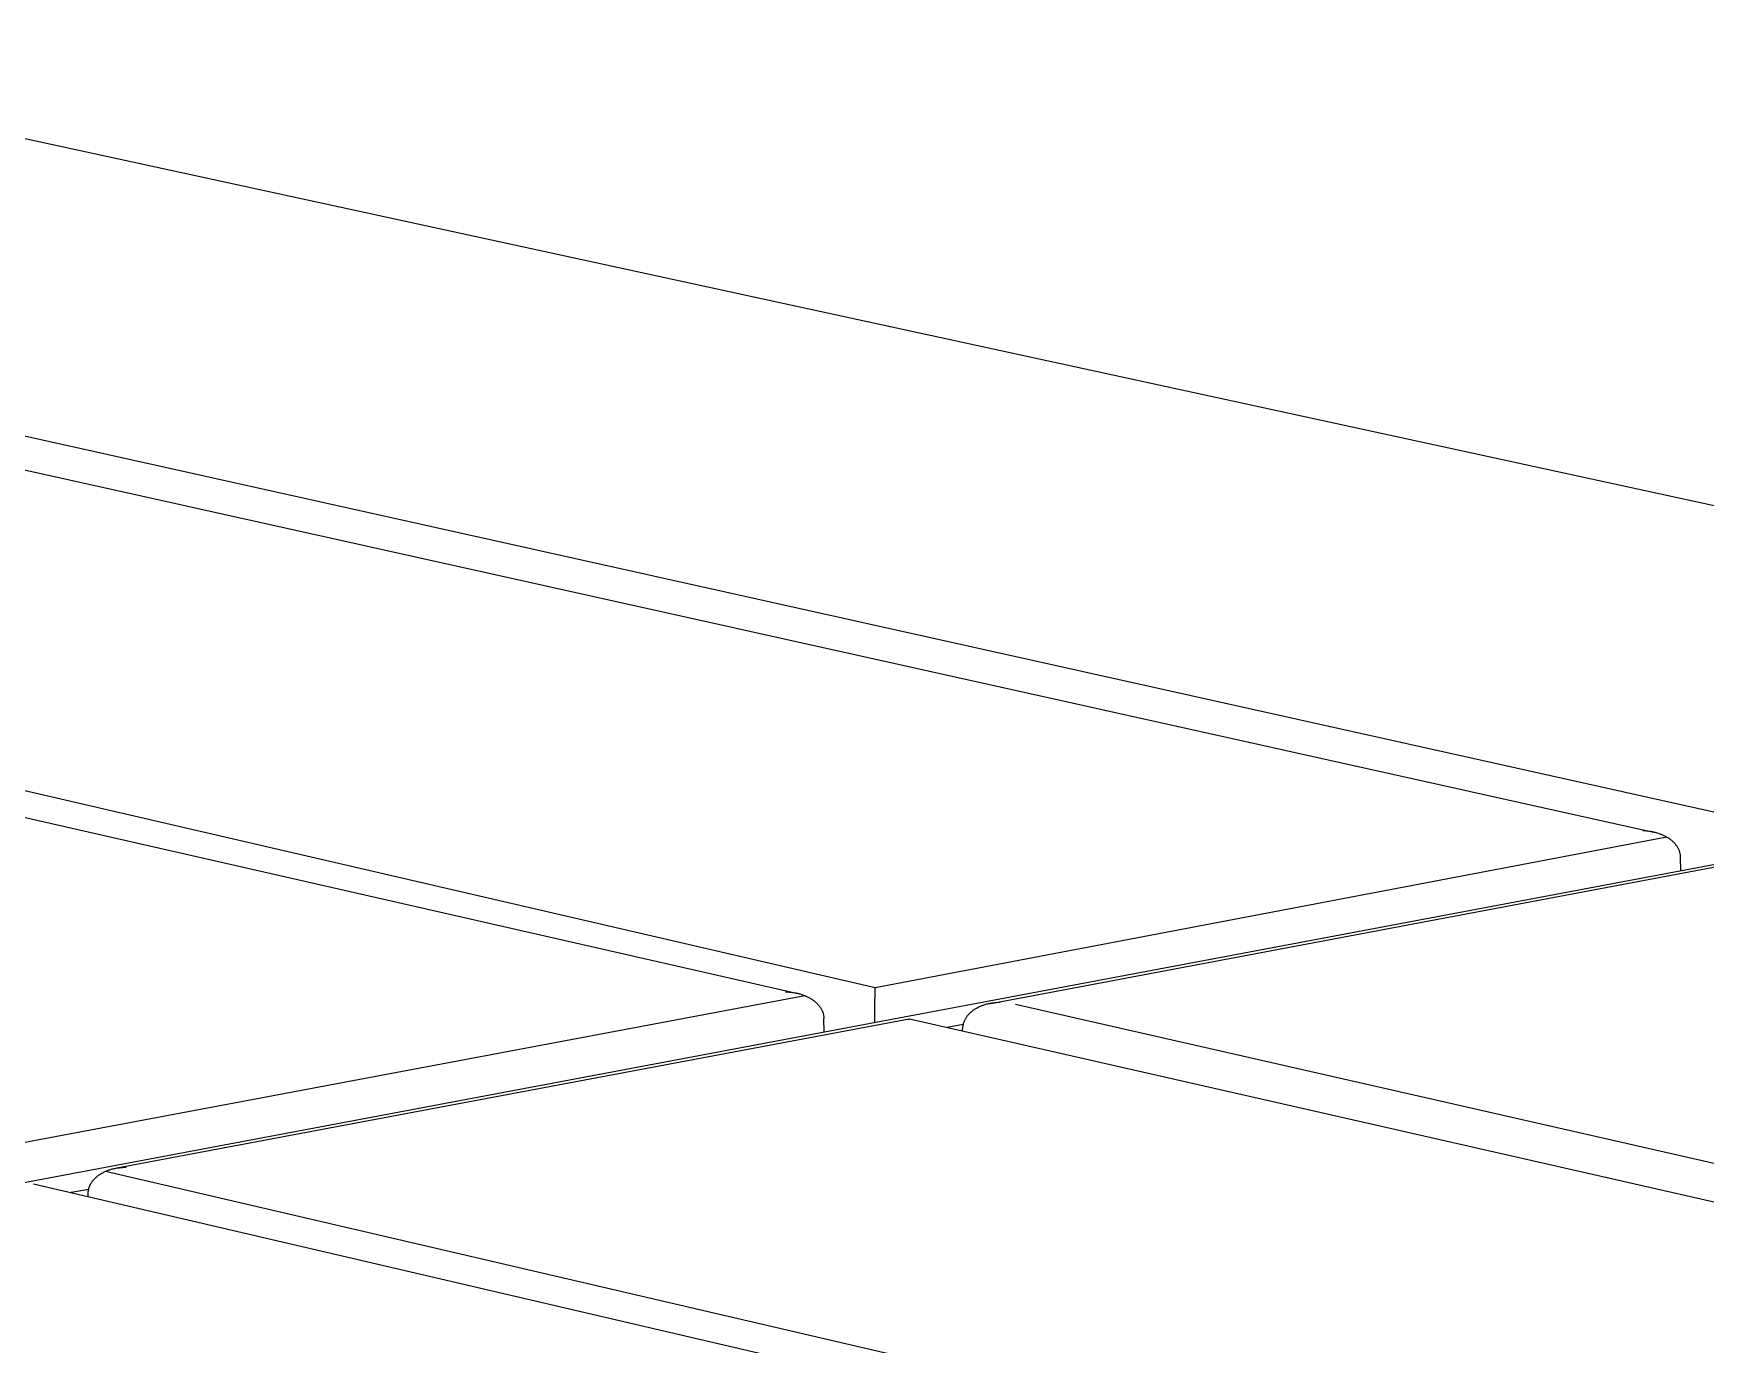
# Model space of a CAD drawing. Header units: millimetres. Extents: x 1422 to 6060, y -58 to 3182.
# Drawn here: x 2155.5 to 2273.7, y 1322.2 to 1414.8 of the extents above; entities that cross this region are included whole.
import ezdxf

# ---------------------------------------------------------------- set-up
doc = ezdxf.new("R2010")
doc.units = ezdxf.units.MM
doc.header["$MEASUREMENT"] = 0
doc.layers.add('Domyślny', color=7, linetype='Continuous', true_color=0x000000)
doc.layers.add('Utwórz2D linie widoczne', color=7, linetype='Continuous', true_color=0x000000)

msp = doc.modelspace()

# ---------------------------------------------------------------- linework, layer by layer
at = {"layer": 'Domyślny'}
for p, q in [((2275.52, 1359.49), (2058.74, 1407.7)), ((2215, 1347.36), (1998.88, 1397.38)), ((2270.93, 1358), (2215, 1347.36))]:
    msp.add_line(p, q, dxfattribs=at)
at = {"layer": 'Utwórz2D linie widoczne'}
for p, q in [((2120.77, 1414.77), (2318.93, 1371.73)), ((2052.54, 1406.69), (2269.98, 1358.36)), ((1992.56, 1396.34), (2209.43, 1346.99)), ((2318.61, 1364.4), (2103.48, 1323.91)), ((2269.35, 1358.44), (2269.22, 1358.44)), ((2269.48, 1358.43), (2269.35, 1358.44)), ((2269.61, 1358.42), (2269.48, 1358.43)), ((2269.74, 1358.4), (2269.61, 1358.42)), ((2269.8, 1358.39), (2269.74, 1358.4)), ((2269.86, 1358.38), (2269.8, 1358.39)), ((2269.93, 1358.37), (2269.86, 1358.38)), ((2269.99, 1358.36), (2269.93, 1358.37)), ((2270.05, 1358.34), (2269.99, 1358.36)), ((2270.12, 1358.33), (2270.05, 1358.34)), ((2270.18, 1358.31), (2270.12, 1358.33)), ((2270.24, 1358.29), (2270.18, 1358.31)), ((2270.35, 1358.26), (2270.24, 1358.29)), ((2270.41, 1358.24), (2270.35, 1358.26)), ((2270.47, 1358.22), (2270.41, 1358.24)), ((2270.52, 1358.2), (2270.47, 1358.22)), ((2270.58, 1358.17), (2270.52, 1358.2)), ((2270.63, 1358.15), (2270.58, 1358.17)), ((2270.69, 1358.13), (2270.63, 1358.15)), ((2270.74, 1358.1), (2270.69, 1358.13)), ((2270.79, 1358.07), (2270.74, 1358.1)), ((2270.84, 1358.05), (2270.79, 1358.07)), ((2270.9, 1358.02), (2270.84, 1358.05)), ((2270.95, 1357.99), (2270.9, 1358.02)), ((2271, 1357.96), (2270.95, 1357.99)), ((2271.05, 1357.93), (2271, 1357.96)), ((2271.1, 1357.89), (2271.05, 1357.93)), ((2271.14, 1357.86), (2271.1, 1357.89)), ((2271.18, 1357.83), (2271.14, 1357.86)), ((2271.23, 1357.8), (2271.18, 1357.83)), ((2271.27, 1357.76), (2271.23, 1357.8)), ((2271.31, 1357.73), (2271.27, 1357.76)), ((2271.35, 1357.69), (2271.31, 1357.73)), ((2271.39, 1357.66), (2271.35, 1357.69)), ((2271.43, 1357.62), (2271.39, 1357.66)), ((2271.46, 1357.58), (2271.43, 1357.62)), ((2271.5, 1357.54), (2271.46, 1357.58)), ((2271.53, 1357.5), (2271.5, 1357.54)), ((2271.56, 1357.46), (2271.53, 1357.5)), ((2271.59, 1357.42), (2271.56, 1357.46)), ((2271.62, 1357.38), (2271.59, 1357.42)), ((2271.65, 1357.34), (2271.62, 1357.38)), ((2271.68, 1357.3), (2271.65, 1357.34)), ((2223.17, 1346.26), (2277.96, 1356.58)), ((2271.7, 1357.26), (2271.68, 1357.3)), ((2271.73, 1357.21), (2271.7, 1357.26)), ((2271.75, 1357.17), (2271.73, 1357.21)), ((2271.77, 1357.13), (2271.75, 1357.17)), ((2271.79, 1357.08), (2271.77, 1357.13)), ((2271.81, 1357.04), (2271.79, 1357.08)), ((2271.82, 1356.99), (2271.81, 1357.04)), ((2271.83, 1356.97), (2271.82, 1356.99)), ((2271.84, 1356.95), (2271.83, 1356.97)), ((2271.85, 1356.9), (2271.84, 1356.95)), ((2271.86, 1356.86), (2271.85, 1356.9)), ((2271.87, 1356.81), (2271.86, 1356.86)), ((2271.88, 1356.77), (2271.87, 1356.81)), ((2271.88, 1356.72), (2271.88, 1356.77)), ((2271.89, 1356.7), (2271.88, 1356.72)), ((2271.89, 1356.68), (2271.89, 1356.7)), ((2271.89, 1356.65), (2271.89, 1356.68)), ((2271.89, 1356.63), (2271.89, 1356.65)), ((2271.89, 1356.61), (2271.89, 1356.63)), ((2271.89, 1356.58), (2271.89, 1356.61)), ((2271.9, 1355.61), (2271.89, 1356.58)), ((2153.17, 1336.14), (2210.02, 1346.81)), ((2208.66, 1347.07), (2208.79, 1347.07)), ((2208.79, 1347.07), (2208.92, 1347.06)), ((2208.92, 1347.06), (2209.05, 1347.05)), ((2209.05, 1347.05), (2209.18, 1347.04)), ((2209.18, 1347.04), (2209.31, 1347.02)), ((2209.31, 1347.02), (2209.38, 1347)), ((2209.38, 1347), (2209.44, 1346.99)), ((2209.44, 1346.99), (2209.51, 1346.98)), ((2209.51, 1346.98), (2209.57, 1346.96)), ((2209.57, 1346.96), (2209.63, 1346.94)), ((2209.63, 1346.94), (2209.69, 1346.93)), ((2209.69, 1346.93), (2209.81, 1346.89)), ((2209.81, 1346.89), (2209.87, 1346.87)), ((2209.87, 1346.87), (2209.92, 1346.85)), ((2209.92, 1346.85), (2209.98, 1346.83)), ((2209.98, 1346.83), (2210.03, 1346.81)), ((2210.03, 1346.81), (2210.09, 1346.78)), ((2210.09, 1346.78), (2210.14, 1346.76)), ((2210.14, 1346.76), (2210.2, 1346.73)), ((2210.2, 1346.73), (2210.25, 1346.71)), ((2210.25, 1346.71), (2210.31, 1346.68)), ((2210.31, 1346.68), (2210.36, 1346.65)), ((2214.97, 1345.88), (2215, 1347.36)), ((2210.36, 1346.65), (2210.41, 1346.62)), ((2210.41, 1346.62), (2210.46, 1346.59)), ((2210.46, 1346.59), (2210.51, 1346.56)), ((2210.51, 1346.56), (2210.56, 1346.52)), ((2210.56, 1346.52), (2210.61, 1346.49)), ((2210.61, 1346.49), (2210.65, 1346.46)), ((2210.65, 1346.46), (2210.69, 1346.43)), ((2210.69, 1346.43), (2210.73, 1346.39)), ((2210.73, 1346.39), (2210.78, 1346.36)), ((2210.78, 1346.36), (2210.82, 1346.32)), ((2210.82, 1346.32), (2210.86, 1346.28)), ((2210.86, 1346.28), (2210.89, 1346.25)), ((2210.89, 1346.25), (2210.93, 1346.21)), ((2210.93, 1346.21), (2210.97, 1346.17)), ((2210.97, 1346.17), (2211, 1346.13)), ((2211, 1346.13), (2211.03, 1346.09)), ((2211.03, 1346.09), (2211.06, 1346.05)), ((2211.06, 1346.05), (2211.09, 1346.01)), ((2211.09, 1346.01), (2211.12, 1345.97)), ((2211.12, 1345.97), (2211.15, 1345.92)), ((2211.15, 1345.92), (2211.18, 1345.88)), ((2211.18, 1345.88), (2211.2, 1345.84)), ((2211.2, 1345.84), (2211.22, 1345.79)), ((2211.22, 1345.79), (2211.24, 1345.75)), ((2211.24, 1345.75), (2211.26, 1345.7)), ((2211.26, 1345.7), (2211.28, 1345.66)), ((2211.28, 1345.66), (2211.3, 1345.61)), ((2211.3, 1345.61), (2211.31, 1345.59)), ((2211.31, 1345.59), (2211.31, 1345.57)), ((2211.31, 1345.57), (2211.33, 1345.52)), ((2211.33, 1345.52), (2211.34, 1345.48)), ((2214.98, 1344.9), (2214.97, 1345.88)), ((2221.61, 1345.51), (2221.58, 1345.47)), ((2221.65, 1345.55), (2221.61, 1345.51)), ((2221.69, 1345.58), (2221.65, 1345.55)), ((2221.73, 1345.62), (2221.69, 1345.58)), ((2221.77, 1345.65), (2221.73, 1345.62)), ((2221.81, 1345.69), (2221.77, 1345.65)), ((2221.85, 1345.72), (2221.81, 1345.69)), ((2221.9, 1345.75), (2221.85, 1345.72)), ((2221.94, 1345.78), (2221.9, 1345.75)), ((2221.99, 1345.81), (2221.94, 1345.78)), ((2222.04, 1345.85), (2221.99, 1345.81)), ((2222.09, 1345.88), (2222.04, 1345.85)), ((2222.14, 1345.91), (2222.09, 1345.88)), ((2222.19, 1345.94), (2222.14, 1345.91)), ((2222.24, 1345.96), (2222.19, 1345.94)), ((2222.3, 1345.99), (2222.24, 1345.96)), ((2222.35, 1346.02), (2222.3, 1345.99)), ((2222.4, 1346.04), (2222.35, 1346.02)), ((2222.46, 1346.06), (2222.4, 1346.04)), ((2222.51, 1346.08), (2222.46, 1346.06)), ((2222.57, 1346.11), (2222.51, 1346.08)), ((2222.63, 1346.12), (2222.57, 1346.11)), ((2222.68, 1346.14), (2222.63, 1346.12)), ((2222.74, 1346.16), (2222.68, 1346.14)), ((2222.79, 1346.18), (2222.74, 1346.16)), ((2222.86, 1346.2), (2222.79, 1346.18)), ((2222.92, 1346.21), (2222.86, 1346.2)), ((2222.98, 1346.23), (2222.92, 1346.21)), ((2223.05, 1346.24), (2222.98, 1346.23)), ((2223.11, 1346.25), (2223.05, 1346.24)), ((2223.17, 1346.26), (2223.11, 1346.25)), ((2223.24, 1346.27), (2223.17, 1346.26)), ((2223.3, 1346.28), (2223.24, 1346.27)), ((2223.37, 1346.29), (2223.3, 1346.28)), ((2223.43, 1346.3), (2223.37, 1346.29)), ((2223.56, 1346.31), (2223.43, 1346.3)), ((2223.69, 1346.32), (2223.56, 1346.31)), ((2223.82, 1346.32), (2223.69, 1346.32)), ((2462.9, 1292.05), (2224.91, 1346.18)), ((2161.41, 1334.64), (2217.4, 1345.18)), ((2211.34, 1345.48), (2211.35, 1345.43)), ((2211.35, 1345.43), (2211.35, 1345.39)), ((2211.35, 1345.39), (2211.36, 1345.34)), ((2211.36, 1345.34), (2211.36, 1345.32)), ((2211.36, 1345.32), (2211.37, 1345.29)), ((2211.37, 1345.29), (2211.37, 1345.27)), ((2211.37, 1345.27), (2211.37, 1345.25)), ((2211.37, 1345.25), (2211.37, 1345.23)), ((2211.37, 1345.23), (2211.37, 1345.2)), ((2211.39, 1344.22), (2211.37, 1345.2)), ((2217.41, 1345.18), (2217.35, 1345.1)), ((2217.41, 1345.18), (2457.19, 1290.62)), ((2221.2, 1344.78), (2220.09, 1344.57)), ((2221.18, 1344.6), (2221.17, 1344.58)), ((2221.17, 1344.58), (2221.17, 1344.56)), ((2221.17, 1344.56), (2221.17, 1344.54)), ((2221.17, 1344.54), (2221.17, 1344.51)), ((2221.17, 1344.51), (2221.17, 1344.49)), ((2221.17, 1344.49), (2221.17, 1344.47)), ((2221.17, 1344.32), (2221.17, 1344.47)), ((2221.19, 1344.7), (2221.18, 1344.65)), ((2221.18, 1344.65), (2221.18, 1344.63)), ((2221.18, 1344.63), (2221.18, 1344.6)), ((2221.2, 1344.74), (2221.19, 1344.7)), ((2221.21, 1344.79), (2221.2, 1344.74)), ((2221.22, 1344.83), (2221.21, 1344.79)), ((2221.23, 1344.88), (2221.22, 1344.85)), ((2221.22, 1344.85), (2221.22, 1344.83)), ((2221.24, 1344.9), (2221.23, 1344.88)), ((2221.25, 1344.92), (2221.24, 1344.9)), ((2221.26, 1344.97), (2221.25, 1344.92)), ((2221.28, 1345.01), (2221.26, 1344.97)), ((2221.3, 1345.06), (2221.28, 1345.01)), ((2221.32, 1345.1), (2221.3, 1345.06)), ((2221.34, 1345.14), (2221.32, 1345.1)), ((2221.37, 1345.18), (2221.34, 1345.14)), ((2221.39, 1345.23), (2221.37, 1345.18)), ((2221.42, 1345.27), (2221.39, 1345.23)), ((2221.45, 1345.31), (2221.42, 1345.27)), ((2221.48, 1345.35), (2221.45, 1345.31)), ((2221.51, 1345.39), (2221.48, 1345.35)), ((2221.55, 1345.43), (2221.51, 1345.39)), ((2221.58, 1345.47), (2221.55, 1345.43)), ((2159.65, 1333.63), (2159.68, 1333.67)), ((2159.68, 1333.67), (2159.71, 1333.72)), ((2159.71, 1333.72), (2159.74, 1333.76)), ((2159.74, 1333.76), (2159.77, 1333.8)), ((2159.77, 1333.8), (2159.81, 1333.83)), ((2159.81, 1333.83), (2159.84, 1333.87)), ((2159.84, 1333.87), (2159.88, 1333.91)), ((2159.88, 1333.91), (2159.92, 1333.95)), ((2159.92, 1333.95), (2159.96, 1333.98)), ((2159.96, 1333.98), (2160, 1334.02)), ((2160, 1334.02), (2160.04, 1334.05)), ((2160.04, 1334.05), (2160.08, 1334.09)), ((2160.08, 1334.09), (2160.12, 1334.12)), ((2160.12, 1334.12), (2160.17, 1334.15)), ((2160.17, 1334.15), (2160.22, 1334.18)), ((2160.22, 1334.18), (2160.27, 1334.21)), ((2160.27, 1334.21), (2160.32, 1334.25)), ((2160.32, 1334.25), (2160.37, 1334.28)), ((2160.37, 1334.28), (2160.42, 1334.3)), ((2160.42, 1334.3), (2160.48, 1334.33)), ((2160.48, 1334.33), (2160.53, 1334.36)), ((2160.53, 1334.36), (2160.58, 1334.38)), ((2160.58, 1334.38), (2160.64, 1334.41)), ((2160.63, 1334.41), (2400.6, 1278.58)), ((2160.64, 1334.41), (2160.69, 1334.43)), ((2160.69, 1334.43), (2160.75, 1334.45)), ((2160.75, 1334.45), (2160.8, 1334.48)), ((2160.8, 1334.48), (2160.86, 1334.5)), ((2160.86, 1334.5), (2160.92, 1334.51)), ((2160.92, 1334.51), (2160.97, 1334.53)), ((2160.97, 1334.53), (2161.03, 1334.55)), ((2161.03, 1334.55), (2161.09, 1334.57)), ((2161.09, 1334.57), (2161.16, 1334.58)), ((2161.16, 1334.58), (2161.22, 1334.6)), ((2161.22, 1334.6), (2161.29, 1334.61)), ((2161.29, 1334.61), (2161.35, 1334.63)), ((2161.35, 1334.63), (2161.42, 1334.64)), ((2161.42, 1334.64), (2161.48, 1334.65)), ((2161.48, 1334.65), (2161.55, 1334.66)), ((2161.55, 1334.66), (2161.61, 1334.66)), ((2161.61, 1334.66), (2161.68, 1334.67)), ((2161.68, 1334.67), (2161.81, 1334.68)), ((2161.81, 1334.68), (2161.94, 1334.69)), ((2161.94, 1334.69), (2162.07, 1334.69)), ((2155.53, 1333.53), (2394.86, 1277.74)), ((2159.43, 1333.13), (2158.2, 1332.9)), ((2159.4, 1332.98), (2159.41, 1333.01)), ((2159.4, 1332.96), (2159.4, 1332.98)), ((2159.4, 1332.94), (2159.4, 1332.96)), ((2159.4, 1332.91), (2159.4, 1332.94)), ((2159.4, 1332.89), (2159.4, 1332.91)), ((2159.4, 1332.87), (2159.4, 1332.89)), ((2159.4, 1332.84), (2159.4, 1332.87)), ((2159.4, 1332.82), (2159.4, 1332.84)), ((2159.4, 1332.62), (2159.4, 1332.82)), ((2159.41, 1333.05), (2159.42, 1333.1)), ((2159.41, 1333.01), (2159.41, 1333.05)), ((2159.42, 1333.1), (2159.43, 1333.14)), ((2159.43, 1333.14), (2159.44, 1333.19)), ((2159.44, 1333.19), (2159.45, 1333.21)), ((2159.45, 1333.23), (2159.46, 1333.26)), ((2159.45, 1333.21), (2159.45, 1333.23)), ((2159.46, 1333.26), (2159.47, 1333.28)), ((2159.47, 1333.28), (2159.49, 1333.33)), ((2159.49, 1333.33), (2159.51, 1333.37)), ((2159.51, 1333.37), (2159.52, 1333.42)), ((2159.52, 1333.42), (2159.55, 1333.46)), ((2159.55, 1333.46), (2159.57, 1333.5)), ((2159.57, 1333.5), (2159.59, 1333.55)), ((2159.59, 1333.55), (2159.62, 1333.59)), ((2159.62, 1333.59), (2159.65, 1333.63))]:
    msp.add_line(p, q, dxfattribs=at)

doc.saveas('drawing.dxf')
